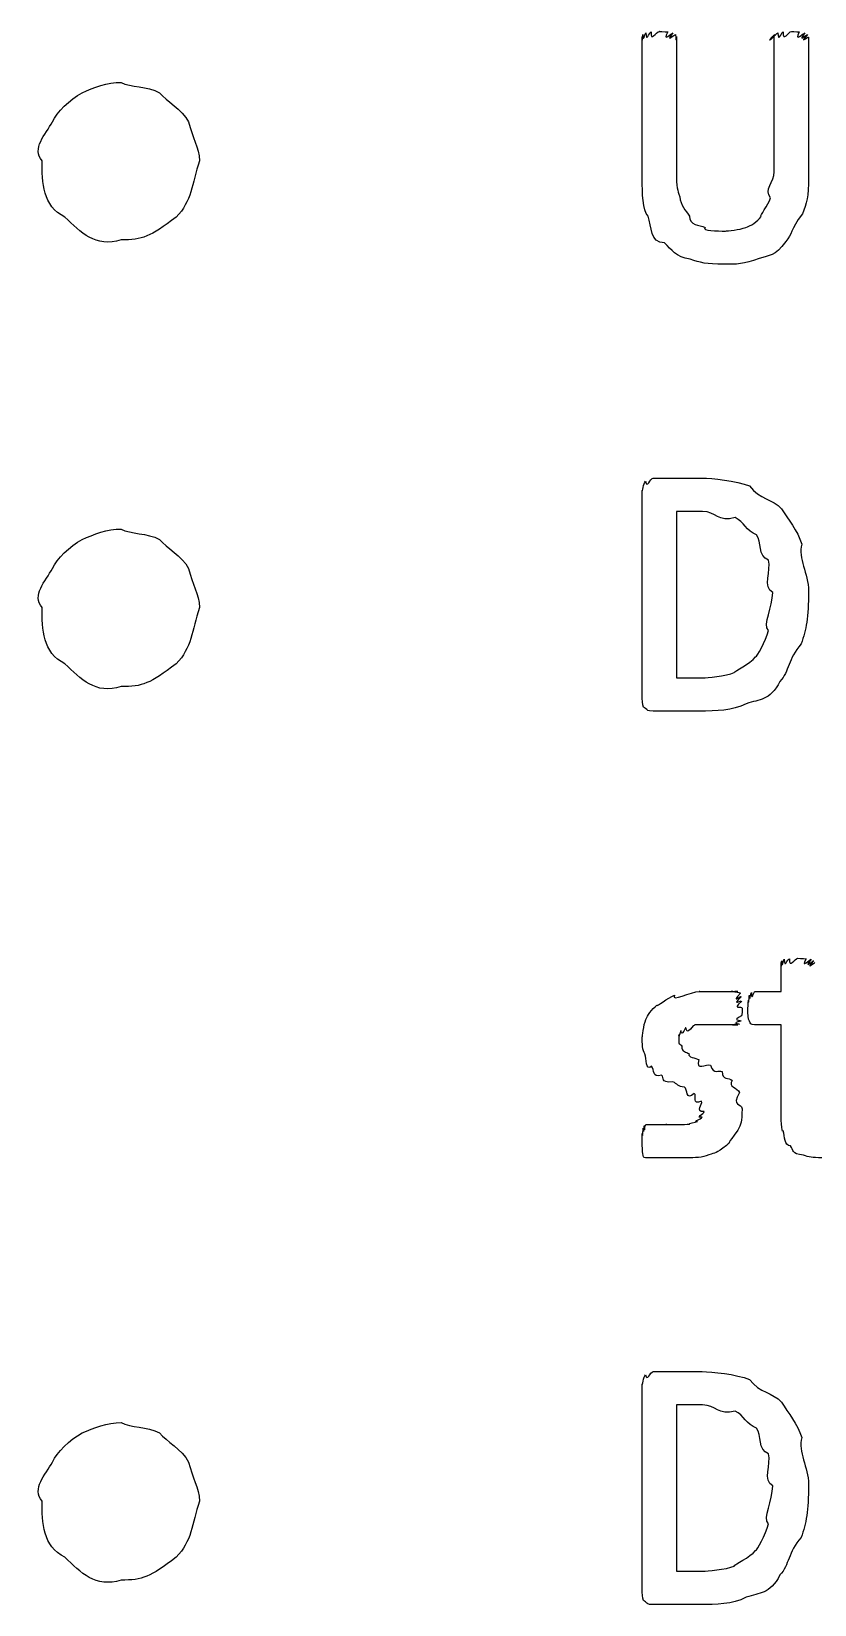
# Model space of a CAD drawing. Header units: millimetres. Extents: x 0 to 216, y 0 to 279.
# Drawn here: x 19.27 to 27.58, y 176.07 to 192.75 of the extents above; entities that cross this region are included whole.
import ezdxf

# ---------------------------------------------------------------- set-up
doc = ezdxf.new("R2010")
doc.units = ezdxf.units.MM
doc.layers.get('0').update_dxf_attribs({"linetype": 'CONTINUOUS'})

msp = doc.modelspace()

# ---------------------------------------------------------------- linework, layer by layer
at = {"color": 0}
for p, q in [((25.7528, 191.188), (25.7528, 192.693)), ((26.1166, 192.698), (26.1166, 191.281)), ((27.1529, 191.265), (27.1529, 192.698)), ((27.5167, 192.693), (27.5167, 191.215)), ((20.2241, 192.213), (20.2241, 192.213)), ((25.8685, 188.017), (26.3867, 188.017)), ((25.7528, 185.68), (25.7528, 187.885)), ((26.3922, 187.664), (26.1166, 187.664)), ((26.1166, 187.664), (26.1166, 185.9)), ((20.2241, 187.477), (20.2241, 187.477)), ((27.5167, 186.821), (27.5167, 186.821)), ((27.1363, 186.804), (27.1363, 186.804)), ((26.1166, 185.9), (26.3977, 185.9)), ((26.3536, 185.547), (25.8685, 185.547)), ((27.2259, 182.573), (27.2259, 182.882)), ((26.9503, 182.573), (27.2259, 182.573)), ((27.2259, 182.221), (26.9448, 182.221)), ((27.2259, 181.328), (27.2259, 182.221)), ((26.8111, 181.328), (26.8111, 181.328)), ((25.8685, 178.543), (26.3867, 178.543)), ((25.7528, 176.205), (25.7528, 178.41)), ((26.3922, 178.19), (26.1166, 178.19)), ((26.1166, 178.19), (26.1166, 176.426)), ((20.2241, 178.002), (20.2241, 178.002)), ((27.1363, 177.33), (27.1363, 177.33)), ((27.5167, 177.347), (27.5167, 177.347)), ((26.1166, 176.426), (26.3977, 176.426)), ((26.3536, 176.073), (25.8685, 176.073))]:
    msp.add_line(p, q, dxfattribs=at)
for points in [[(25.7528, 192.693), (25.7528, 192.606), (25.7542, 192.712), (25.7583, 192.72)], [(25.7583, 192.72), (25.7638, 192.621), (25.7762, 192.732), (25.7914, 192.737)], [(25.7914, 192.737), (25.7927, 192.628), (25.8244, 192.743), (25.8465, 192.748)], [(25.8465, 192.748), (25.8368, 192.635), (25.8975, 192.753), (25.9347, 192.753)], [(25.9347, 192.753), (25.9071, 192.753), (25.9967, 192.75), (26.0229, 192.748)], [(26.0229, 192.748), (25.9581, 192.628), (26.067, 192.739), (26.078, 192.737)], [(26.078, 192.737), (25.9843, 192.621), (26.1014, 192.727), (26.1056, 192.72)], [(26.1056, 192.72), (26.1124, 192.606), (26.1166, 192.705), (26.1166, 192.698)], [(27.1529, 192.698), (27.0385, 192.606), (27.1543, 192.712), (27.1584, 192.72)], [(27.1584, 192.72), (27.0495, 192.621), (27.1763, 192.732), (27.1914, 192.737)], [(27.1914, 192.737), (27.197, 192.628), (27.2245, 192.743), (27.2466, 192.748)], [(27.2466, 192.748), (27.2438, 192.635), (27.3017, 192.753), (27.3348, 192.753)], [(27.3348, 192.753), (27.31, 192.753), (27.3954, 192.75), (27.4175, 192.748)], [(27.4175, 192.748), (27.3582, 192.628), (27.4629, 192.739), (27.4781, 192.737)], [(27.4781, 192.737), (27.3871, 192.621), (27.5015, 192.727), (27.5057, 192.72)], [(27.5057, 192.72), (27.3982, 192.606), (27.5167, 192.703), (27.5167, 192.693)], [(19.8107, 192.103), (19.9278, 192.158), (20.0835, 192.213), (20.2241, 192.213)], [(20.2241, 192.213), (20.3247, 192.158), (20.4997, 192.176), (20.632, 192.103)], [(19.4965, 191.794), (19.5419, 191.896), (19.6784, 192.032), (19.8107, 192.103)], [(20.632, 192.103), (20.7064, 192.014), (20.8662, 191.929), (20.9407, 191.794)], [(19.3862, 191.381), (19.2732, 191.51), (19.4221, 191.662), (19.4965, 191.794)], [(20.9407, 191.794), (20.9751, 191.629), (21.0564, 191.524), (21.0564, 191.381)], [(19.6288, 190.785), (19.3918, 190.901), (19.3862, 191.149), (19.3862, 191.381)], [(21.0564, 191.381), (20.9751, 191.135), (20.9737, 190.95), (20.8084, 190.785)], [(25.8134, 190.796), (25.7528, 190.857), (25.7528, 191.04), (25.7528, 191.188)], [(26.1166, 191.281), (26.1124, 191.078), (26.1276, 191.08), (26.1497, 191)], [(27.1143, 190.989), (27.0385, 191.069), (27.1529, 191.161), (27.1529, 191.265)], [(27.5167, 191.215), (27.5167, 190.992), (27.4946, 190.935), (27.4505, 190.818)], [(26.1497, 191), (26.1607, 190.915), (26.2103, 190.851), (26.2544, 190.796)], [(27.0151, 190.791), (26.9903, 190.794), (27.0922, 190.912), (27.1143, 190.989)], [(20.2241, 190.543), (19.954, 190.456), (19.7942, 190.623), (19.6288, 190.785)], [(20.8084, 190.785), (20.53, 190.573), (20.4515, 190.543), (20.2241, 190.543)], [(25.9898, 190.51), (25.8327, 190.511), (25.8534, 190.682), (25.8134, 190.796)], [(26.2544, 190.796), (26.2516, 190.692), (26.3563, 190.704), (26.4197, 190.675)], [(26.4197, 190.675), (26.377, 190.637), (26.5534, 190.637), (26.6347, 190.637)], [(26.6347, 190.637), (26.6568, 190.637), (26.7863, 190.649), (26.8497, 190.675)], [(26.8497, 190.675), (26.9021, 190.687), (26.971, 190.738), (27.0151, 190.791)], [(27.4505, 190.818), (27.3141, 190.643), (27.3513, 190.606), (27.2741, 190.526)], [(26.2599, 190.339), (26.1056, 190.361), (26.067, 190.435), (25.9898, 190.51)], [(27.2741, 190.526), (27.1598, 190.363), (27.1032, 190.384), (26.993, 190.344)], [(26.6182, 190.284), (26.4322, 190.284), (26.366, 190.302), (26.2599, 190.339)], [(26.993, 190.344), (26.8222, 190.284), (26.7574, 190.284), (26.6182, 190.284)], [(25.7528, 187.885), (25.7528, 187.858), (25.7638, 187.965), (25.7859, 187.984)], [(25.7859, 187.984), (25.7996, 187.898), (25.8382, 188.017), (25.8685, 188.017)], [(26.3867, 188.017), (26.4914, 188.017), (26.7518, 187.989), (26.8883, 187.934)], [(26.8883, 187.934), (26.9985, 187.788), (27.1377, 187.798), (27.23, 187.692)], [(26.7395, 187.598), (26.5576, 187.545), (26.5355, 187.664), (26.3922, 187.664)], [(27.23, 187.692), (27.3031, 187.579), (27.3968, 187.463), (27.445, 187.317)], [(26.9655, 187.416), (26.8552, 187.457), (26.8304, 187.554), (26.7395, 187.598)], [(19.4965, 187.058), (19.5419, 187.16), (19.6784, 187.296), (19.8107, 187.366)], [(19.8107, 187.366), (19.9278, 187.421), (20.0835, 187.477), (20.2241, 187.477)], [(20.2241, 187.477), (20.3247, 187.421), (20.4997, 187.439), (20.632, 187.366)], [(20.632, 187.366), (20.7064, 187.278), (20.8662, 187.193), (20.9407, 187.058)], [(27.0922, 187.146), (26.9723, 187.19), (27.0233, 187.342), (26.9655, 187.416)], [(27.445, 187.317), (27.3982, 187.168), (27.5167, 187.004), (27.5167, 186.821)], [(19.3862, 186.644), (19.2732, 186.774), (19.4221, 186.925), (19.4965, 187.058)], [(20.9407, 187.058), (20.9751, 186.892), (21.0564, 186.788), (21.0564, 186.644)], [(27.1363, 186.804), (27.0275, 186.859), (27.1212, 187.039), (27.0922, 187.146)], [(27.5167, 186.821), (27.5167, 186.531), (27.4905, 186.416), (27.4395, 186.259)], [(27.0922, 186.402), (27.0275, 186.465), (27.1363, 186.65), (27.1363, 186.804)], [(19.6288, 186.049), (19.3918, 186.165), (19.3862, 186.413), (19.3862, 186.644)], [(21.0564, 186.644), (20.9751, 186.399), (20.9737, 186.214), (20.8084, 186.049)], [(26.9544, 186.121), (26.9682, 186.121), (27.0619, 186.287), (27.0922, 186.402)], [(27.4395, 186.259), (27.2962, 186.098), (27.3127, 185.968), (27.2135, 185.862)], [(20.2241, 185.806), (19.954, 185.72), (19.7942, 185.886), (19.6288, 186.049)], [(20.8084, 186.049), (20.53, 185.837), (20.4515, 185.806), (20.2241, 185.806)], [(26.7284, 185.955), (26.7298, 185.973), (26.8952, 186.046), (26.9544, 186.121)], [(26.3977, 185.9), (26.4322, 185.9), (26.6402, 185.918), (26.7284, 185.955)], [(27.2135, 185.862), (27.1005, 185.649), (26.9985, 185.675), (26.8552, 185.625)], [(25.7859, 185.575), (25.7528, 185.587), (25.7528, 185.631), (25.7528, 185.68)], [(25.8685, 185.547), (25.7996, 185.547), (25.8107, 185.555), (25.7859, 185.575)], [(26.8552, 185.625), (26.7009, 185.547), (26.5479, 185.547), (26.3536, 185.547)], [(27.2259, 182.882), (27.2259, 182.783), (27.2273, 182.891), (27.2314, 182.899)], [(27.2314, 182.899), (27.2369, 182.797), (27.248, 182.911), (27.259, 182.915)], [(27.259, 182.915), (27.2617, 182.805), (27.2921, 182.921), (27.3141, 182.921)], [(27.3141, 182.921), (27.31, 182.808), (27.3692, 182.926), (27.4023, 182.926)], [(27.4023, 182.926), (27.3802, 182.926), (27.4684, 182.923), (27.4905, 182.921)], [(27.4905, 182.921), (27.4271, 182.805), (27.5346, 182.918), (27.5456, 182.915)], [(27.5456, 182.915), (27.4533, 182.797), (27.569, 182.906), (27.5732, 182.899)], [(27.5732, 182.899), (27.4643, 182.783), (27.5842, 182.885), (27.5842, 182.882)], [(25.9071, 182.43), (25.9071, 182.404), (26.0201, 182.509), (26.0946, 182.535)], [(26.0946, 182.535), (26.0573, 182.455), (26.2613, 182.573), (26.3646, 182.573)], [(26.3646, 182.573), (26.3219, 182.573), (26.4528, 182.573), (26.4969, 182.573)], [(26.4969, 182.573), (26.5272, 182.573), (26.581, 182.573), (26.6182, 182.573)], [(26.6182, 182.573), (26.6017, 182.573), (26.6857, 182.573), (26.7119, 182.573)], [(26.7119, 182.573), (26.6526, 182.573), (26.756, 182.573), (26.767, 182.573)], [(26.767, 182.573), (26.6788, 182.573), (26.7904, 182.568), (26.7946, 182.557)], [(26.7946, 182.557), (26.6857, 182.433), (26.8001, 182.532), (26.8001, 182.518)], [(26.8001, 182.518), (26.6899, 182.408), (26.8056, 182.491), (26.8056, 182.469)], [(26.8731, 182.397), (26.8731, 182.371), (26.8745, 182.458), (26.8786, 182.48)], [(26.8786, 182.48), (26.88, 182.415), (26.8855, 182.52), (26.8897, 182.535)], [(26.8897, 182.535), (26.8911, 182.444), (26.9034, 182.558), (26.9117, 182.563)], [(26.9117, 182.563), (26.9089, 182.455), (26.9351, 182.573), (26.9503, 182.573)], [(25.7914, 182.276), (25.8038, 182.316), (25.8548, 182.386), (25.9071, 182.43)], [(26.8056, 182.314), (26.6899, 182.261), (26.8029, 182.273), (26.8001, 182.259)], [(26.8056, 182.469), (26.6926, 182.367), (26.8111, 182.426), (26.8111, 182.397)], [(26.8111, 182.397), (26.8111, 182.309), (26.8084, 182.339), (26.8056, 182.314)], [(26.8897, 182.259), (26.8731, 182.276), (26.8731, 182.334), (26.8731, 182.397)], [(25.7528, 182.094), (25.7528, 182.084), (25.7652, 182.221), (25.7914, 182.276)], [(26.1607, 182.155), (26.1304, 182.047), (26.1441, 182.13), (26.1441, 182.116)], [(26.2103, 182.188), (26.1524, 182.073), (26.1717, 182.168), (26.1607, 182.155)], [(26.293, 182.21), (26.1965, 182.091), (26.2323, 182.199), (26.2103, 182.188)], [(26.4142, 182.221), (26.2668, 182.221), (26.3288, 182.217), (26.293, 182.21)], [(26.552, 182.221), (26.4804, 182.221), (26.4652, 182.221), (26.4142, 182.221)], [(26.6568, 182.221), (26.5603, 182.221), (26.592, 182.221), (26.552, 182.221)], [(26.7284, 182.221), (26.6196, 182.221), (26.6857, 182.221), (26.6568, 182.221)], [(26.767, 182.221), (26.6568, 182.221), (26.7463, 182.221), (26.7284, 182.221)], [(26.7836, 182.226), (26.6706, 182.221), (26.7739, 182.221), (26.767, 182.221)], [(26.8001, 182.259), (26.6816, 182.232), (26.7904, 182.233), (26.7836, 182.226)], [(26.9448, 182.221), (26.8979, 182.221), (26.9034, 182.233), (26.8897, 182.259)], [(25.7803, 181.912), (25.7528, 181.948), (25.7528, 182.024), (25.7528, 182.094)], [(26.1441, 182.116), (26.1304, 181.985), (26.1524, 182.028), (26.1717, 181.995)], [(26.1717, 181.995), (26.1717, 181.923), (26.2185, 181.937), (26.2489, 181.912)], [(25.852, 181.78), (25.7886, 181.727), (25.7983, 181.86), (25.7803, 181.912)], [(26.2489, 181.912), (26.2337, 181.875), (26.3164, 181.869), (26.3536, 181.851)], [(26.3536, 181.851), (26.3109, 181.72), (26.4335, 181.813), (26.4749, 181.791)], [(25.9567, 181.686), (25.852, 181.654), (25.8851, 181.743), (25.852, 181.78)], [(26.078, 181.615), (25.9292, 181.603), (25.9967, 181.66), (25.9567, 181.686)], [(26.4749, 181.791), (26.5135, 181.681), (26.5603, 181.749), (26.6017, 181.725)], [(26.6017, 181.725), (26.5934, 181.628), (26.6761, 181.667), (26.7064, 181.631)], [(26.1993, 181.559), (26.1304, 181.562), (26.1221, 181.595), (26.078, 181.615)], [(26.304, 181.493), (26.2075, 181.408), (26.2392, 181.54), (26.1993, 181.559)], [(26.3812, 181.41), (26.2709, 181.361), (26.3371, 181.471), (26.304, 181.493)], [(26.7064, 181.631), (26.6568, 181.559), (26.7643, 181.555), (26.7836, 181.504)], [(26.7836, 181.504), (26.6926, 181.342), (26.8111, 181.397), (26.8111, 181.328)], [(26.4087, 181.3), (26.3067, 181.297), (26.3991, 181.38), (26.3812, 181.41)], [(26.8111, 181.328), (26.8111, 181.187), (26.7959, 181.168), (26.767, 181.102)], [(27.248, 181.096), (27.2259, 181.066), (27.2259, 181.24), (27.2259, 181.328)], [(25.7638, 181.124), (25.7638, 181.033), (25.7707, 181.147), (25.7748, 181.151)], [(25.7748, 181.151), (25.7707, 181.044), (25.7831, 181.162), (25.7914, 181.162)], [(25.7914, 181.162), (25.7886, 181.162), (25.8162, 181.162), (25.8355, 181.162)], [(25.8355, 181.162), (25.83, 181.162), (25.8809, 181.162), (25.9071, 181.162)], [(25.9071, 181.162), (25.8851, 181.162), (25.9705, 181.162), (26.0119, 181.162)], [(26.0119, 181.162), (25.965, 181.162), (26.0973, 181.162), (26.1497, 181.162)], [(26.1497, 181.162), (26.1745, 181.162), (26.2241, 181.164), (26.2544, 181.168)], [(26.2544, 181.168), (26.2378, 181.174), (26.315, 181.185), (26.3371, 181.195)], [(26.3371, 181.195), (26.2819, 181.195), (26.3756, 181.22), (26.3867, 181.24)], [(26.3867, 181.24), (26.3067, 181.231), (26.4087, 181.278), (26.4087, 181.3)], [(25.7528, 181.069), (25.7555, 181.004), (25.7597, 181.109), (25.7638, 181.124)], [(25.7528, 180.986), (25.7528, 180.96), (25.7528, 181.047), (25.7528, 181.069)], [(25.7583, 180.854), (25.7528, 180.872), (25.7528, 180.931), (25.7528, 180.986)], [(26.767, 181.102), (26.6375, 180.942), (26.7009, 180.986), (26.6458, 180.942)], [(27.3251, 180.937), (27.259, 180.938), (27.2659, 181.033), (27.248, 181.096)], [(25.7859, 180.81), (25.7638, 180.81), (25.7652, 180.823), (25.7583, 180.854)], [(26.4583, 180.843), (26.3881, 180.81), (26.3109, 180.81), (26.2268, 180.81)], [(26.6458, 180.942), (26.5314, 180.854), (26.5314, 180.865), (26.4583, 180.843)], [(27.4629, 180.837), (27.3279, 180.85), (27.361, 180.892), (27.3251, 180.937)], [(27.6558, 180.81), (27.5566, 180.81), (27.518, 180.818), (27.4629, 180.837)], [(25.8465, 180.81), (25.7886, 180.81), (25.7996, 180.81), (25.7859, 180.81)], [(25.9402, 180.81), (25.841, 180.81), (25.8713, 180.81), (25.8465, 180.81)], [(26.0725, 180.81), (25.9182, 180.81), (25.9801, 180.81), (25.9402, 180.81)], [(26.2268, 180.81), (26.1304, 180.81), (26.1193, 180.81), (26.0725, 180.81)], [(25.7528, 178.41), (25.7528, 178.384), (25.7638, 178.49), (25.7859, 178.51)], [(25.7859, 178.51), (25.7996, 178.424), (25.8382, 178.543), (25.8685, 178.543)], [(26.3867, 178.543), (26.4914, 178.543), (26.7518, 178.515), (26.8883, 178.46)], [(26.8883, 178.46), (26.9985, 178.314), (27.1377, 178.324), (27.23, 178.218)], [(26.7395, 178.124), (26.5576, 178.072), (26.5355, 178.19), (26.3922, 178.19)], [(27.23, 178.218), (27.3031, 178.104), (27.3968, 177.989), (27.445, 177.843)], [(19.8107, 177.892), (19.9278, 177.947), (20.0835, 178.002), (20.2241, 178.002)], [(20.2241, 178.002), (20.3247, 177.947), (20.4997, 177.965), (20.632, 177.892)], [(26.9655, 177.942), (26.8552, 177.983), (26.8304, 178.08), (26.7395, 178.124)], [(19.4965, 177.584), (19.5419, 177.686), (19.6784, 177.822), (19.8107, 177.892)], [(20.632, 177.892), (20.7064, 177.804), (20.8662, 177.719), (20.9407, 177.584)], [(27.0922, 177.672), (26.9723, 177.716), (27.0233, 177.867), (26.9655, 177.942)], [(27.445, 177.843), (27.3982, 177.694), (27.5167, 177.53), (27.5167, 177.347)], [(27.1363, 177.33), (27.0275, 177.385), (27.1212, 177.564), (27.0922, 177.672)], [(19.3862, 177.17), (19.2732, 177.3), (19.4221, 177.451), (19.4965, 177.584)], [(20.9407, 177.584), (20.9751, 177.418), (21.0564, 177.314), (21.0564, 177.17)], [(27.0922, 176.928), (27.0275, 176.991), (27.1363, 177.176), (27.1363, 177.33)], [(27.5167, 177.347), (27.5167, 177.057), (27.4905, 176.941), (27.4395, 176.784)], [(19.6288, 176.575), (19.3918, 176.691), (19.3862, 176.939), (19.3862, 177.17)], [(21.0564, 177.17), (20.9751, 176.925), (20.9737, 176.74), (20.8084, 176.575)], [(26.9544, 176.646), (26.9682, 176.646), (27.0619, 176.813), (27.0922, 176.928)], [(26.7284, 176.481), (26.7298, 176.499), (26.8952, 176.572), (26.9544, 176.646)], [(27.4395, 176.784), (27.2962, 176.625), (27.3127, 176.494), (27.2135, 176.387)], [(20.2241, 176.332), (19.954, 176.246), (19.7942, 176.412), (19.6288, 176.575)], [(20.8084, 176.575), (20.53, 176.363), (20.4515, 176.332), (20.2241, 176.332)], [(26.3977, 176.426), (26.4322, 176.426), (26.6402, 176.444), (26.7284, 176.481)], [(27.2135, 176.387), (27.1005, 176.175), (26.9985, 176.202), (26.8552, 176.15)], [(25.7859, 176.101), (25.7528, 176.113), (25.7528, 176.157), (25.7528, 176.205)], [(26.8552, 176.15), (26.7009, 176.073), (26.5479, 176.073), (26.3536, 176.073)], [(25.8685, 176.073), (25.7996, 176.073), (25.8107, 176.082), (25.7859, 176.101)]]:
    msp.add_open_spline(points, degree=3, dxfattribs=at)

doc.saveas('drawing.dxf')
